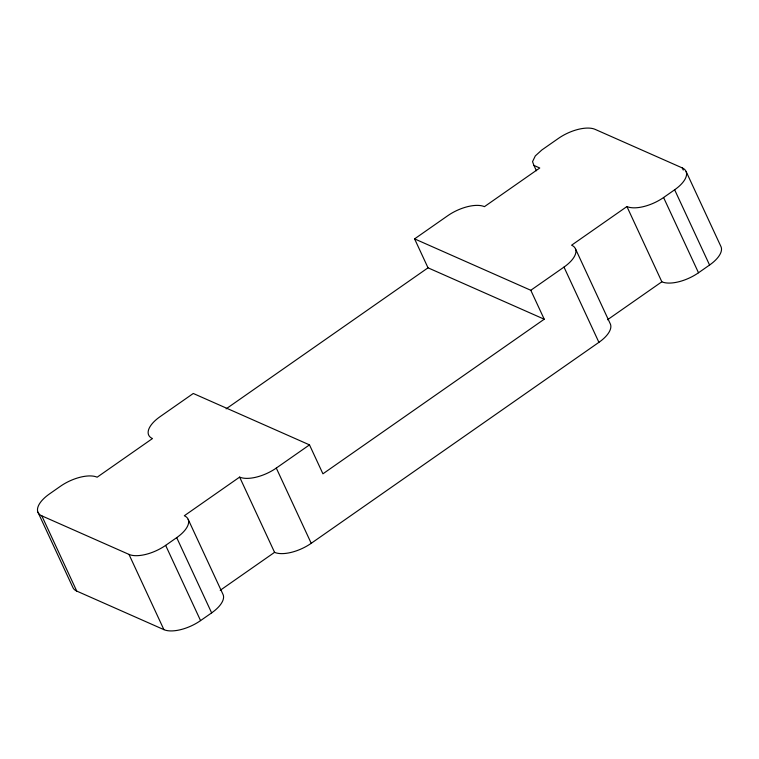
<?xml version="1.0" encoding="UTF-8"?>
<svg xmlns="http://www.w3.org/2000/svg" width="759" height="759" viewBox="0 0 759 759"><rect width="100%" height="100%" fill="white"/><g stroke="black" fill="none" stroke-linecap="round" stroke-linejoin="round"><path stroke-width="1.14" d="M188.185 519.384L223.108 594.629A28.567 12.837 -24.9 0 1 211.638 612.883L200.566 620.606A28.567 12.837 -24.9 0 1 163.906 629.647L76.754 591.09L41.821 515.854A28.567 12.837 -24.9 0 1 49.43 493.967L60.492 486.234A28.567 12.837 -24.9 0 1 97.152 477.202L152.474 438.55A28.567 12.837 -24.9 0 1 160.083 416.663L193.279 393.475L309.492 444.878L322.926 473.815L544.231 319.216L428.019 267.823L414.585 238.876L447.782 215.689A28.567 12.837 -24.9 0 1 484.432 206.657L539.763 168.005L533.938 165.424L532.543 161.658L535.304 155.918L541.831 149.988L558.434 138.394A28.567 12.837 -24.9 0 1 595.094 129.353L682.246 167.91L683.252 170.054M226.125 408.854L428.019 267.823M309.492 444.878L276.295 468.066A28.567 12.837 -24.9 0 1 239.635 477.098L184.314 515.75A28.567 12.837 -24.9 0 1 176.705 537.638L165.642 545.37A28.567 12.837 -24.9 0 1 128.983 554.402L41.821 515.854M682.246 167.91A28.567 12.837 -24.9 0 1 674.647 189.788L663.584 197.52A28.567 12.837 -24.9 0 1 626.925 206.552L571.593 245.204A28.567 12.837 -24.9 0 1 563.994 267.092L530.797 290.28L414.585 238.876M220.205 590.312L274.568 552.343A28.567 12.837 -24.9 0 0 311.218 543.311L598.917 342.337A28.567 12.837 -24.9 0 0 610.397 324.084L575.474 248.838M607.494 319.767L661.848 281.798A28.567 12.837 -24.9 0 0 698.508 272.766L709.57 265.033A28.567 12.837 -24.9 0 0 721.05 246.789L686.127 171.543M674.647 189.788L709.57 265.033M663.584 197.52L698.508 272.766M626.925 206.552L661.848 281.798M533.938 165.424L536.414 170.756M563.994 267.092L598.917 342.337M530.797 290.28L544.231 319.216M276.295 468.066L311.218 543.311M239.635 477.098L274.568 552.343M176.705 537.638L211.638 612.883M165.642 545.37L200.566 620.606M128.983 554.402L163.906 629.647M37.95 512.211L72.873 587.457A28.567 12.837 -24.9 0 0 76.754 591.09"/></g></svg>
